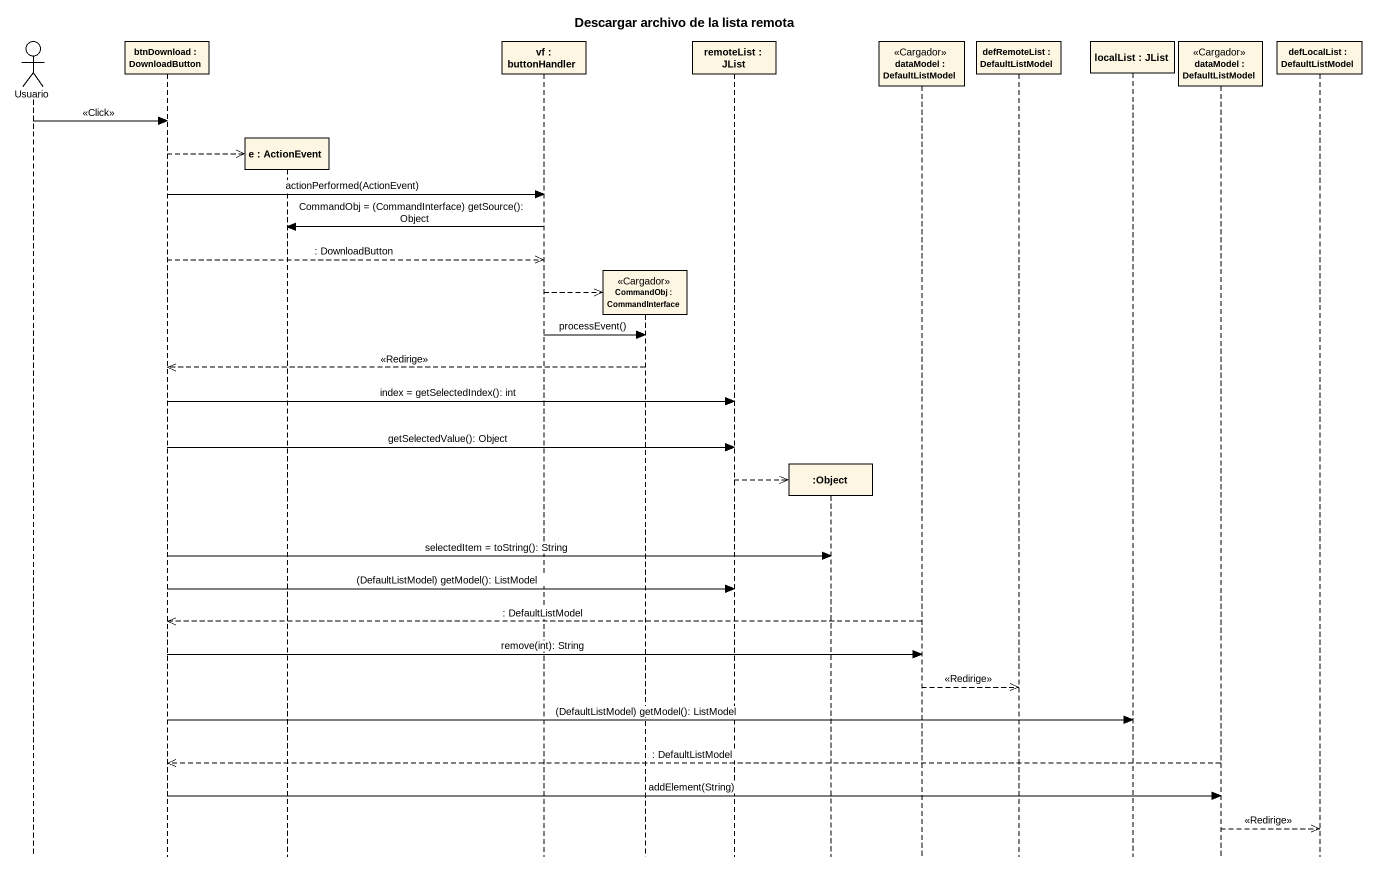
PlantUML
@startuml
title Descargar archivo de la lista remota
hide footbox
actor Usuario
participant "btnDownload : DownloadButton" as btnDownload
participant "e : ActionEvent" as e
participant "vf : buttonHandler" as vf
participant "CommandObj : CommandInterface" as CommandObj <<Cargador>>
participant "remoteList : JList" as remoteList
participant ":Object" as Object_
participant "dataModel : DefaultListModel" as dataModel <<Cargador>>
participant "defRemoteList : DefaultListModel" as defRemoteList
participant "localList : JList" as localList
participant "dataModel : DefaultListModel" as dataModel_2 <<Cargador>>
participant "defLocalList : DefaultListModel" as defLocalList

Usuario -> btnDownload : <<Click>>
btnDownload -->> e **
btnDownload -> vf : actionPerformed(ActionEvent)
vf -> e : CommandObj = (CommandInterface) getSource(): Object
btnDownload -->> vf : : DownloadButton
vf -->> CommandObj **
vf -> CommandObj : processEvent()
CommandObj -->> btnDownload : <<Redirige>>
btnDownload -> remoteList : index = getSelectedIndex(): int
btnDownload -> remoteList : getSelectedValue(): Object
remoteList -->> Object_ **
btnDownload -> Object_ : selectedItem = toString(): String
btnDownload -> remoteList : (DefaultListModel) getModel(): ListModel
dataModel -->> btnDownload : : DefaultListModel
btnDownload -> dataModel : remove(int): String
dataModel -->> defRemoteList : <<Redirige>>
btnDownload -> localList : (DefaultListModel) getModel(): ListModel
dataModel_2 -->> btnDownload : : DefaultListModel
btnDownload -> dataModel_2 : addElement(String)
dataModel_2 -->> defLocalList : <<Redirige>>
@enduml
